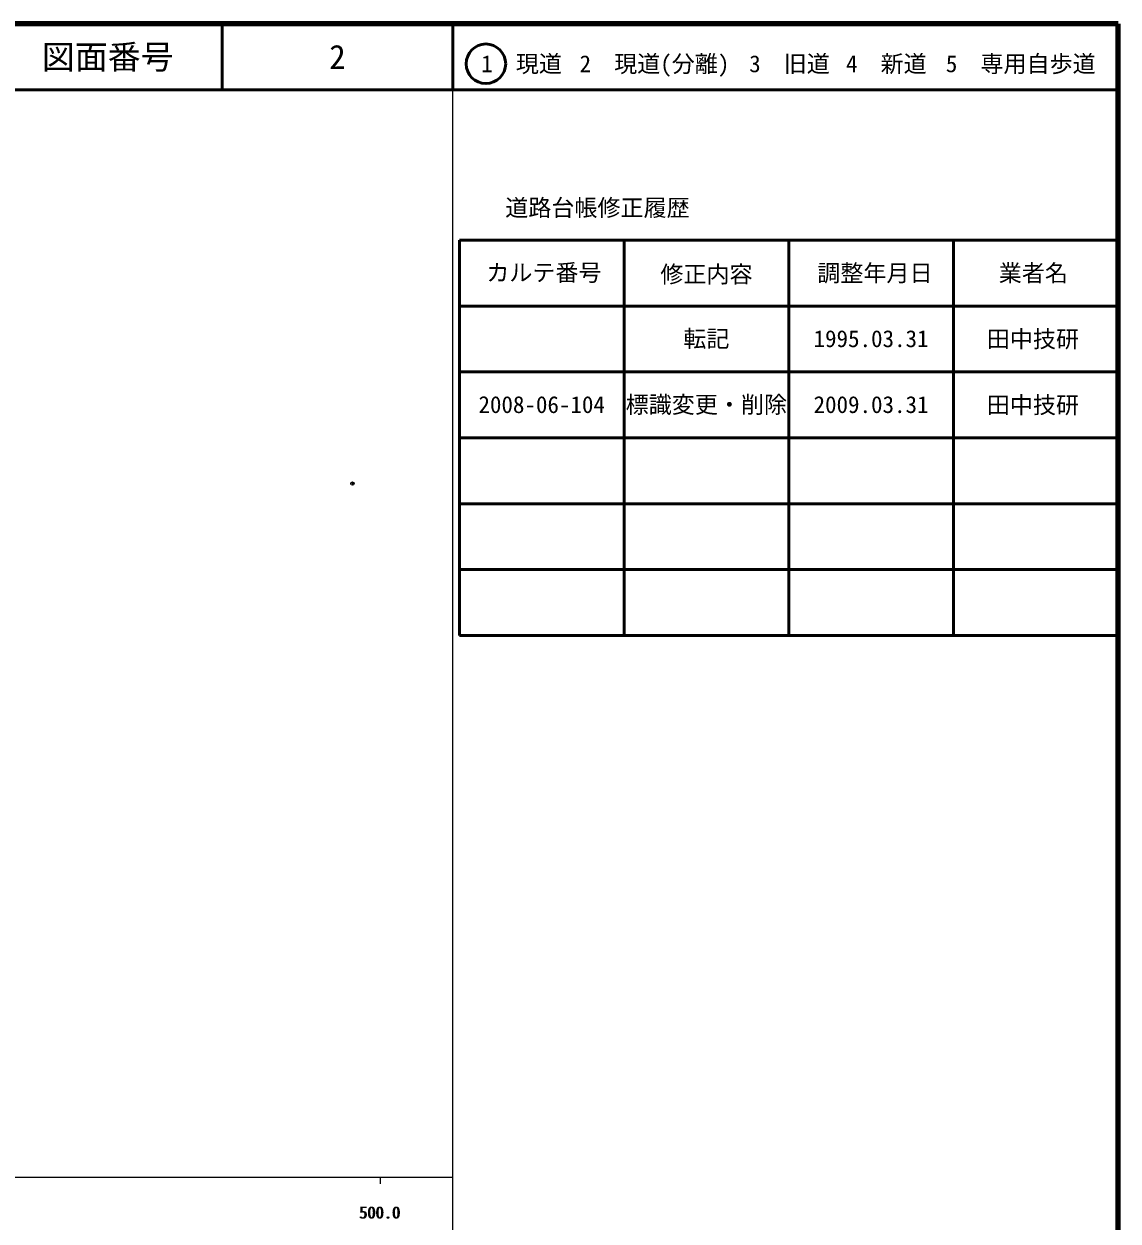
# Model space of a CAD drawing. Units: millimetres on the paper. Extents: x 40 to 680, y 20 to 380.
# Drawn here: x 513.9 to 680, y 198.4 to 380 of the extents above; entities that cross this region are included whole.
import ezdxf
from ezdxf.enums import TextEntityAlignment as Align

# ---------------------------------------------------------------- set-up
doc = ezdxf.new("R2010")
doc.units = ezdxf.units.MM
doc.header["$PDMODE"] = 32
doc.header["$PDSIZE"] = 0.5
doc.layers.add('M-OTRS', color=6, linetype='Continuous')
doc.layers.add('M-TTL-TXT', color=7, linetype='Continuous')
for name, color, linetype, lineweight in [('M-TTL', 2, 'Continuous', 140), ('M-TTL-BAND', 7, 'Continuous', 25), ('M-TTL-FRAM', 2, 'Continuous', 50), ('M-TTL-LINE', 7, 'Continuous', 50)]:
    doc.layers.add(name, color=color, linetype=linetype, lineweight=lineweight)
doc.styles.add('ＭＳ ゴシック', font='')
doc.styles.get('ＭＳ ゴシック').set_extended_font_data('MS Gothic')

msp = doc.modelspace()

# ---------------------------------------------------------------- linework, layer by layer
at = {"layer": 'M-OTRS'}
msp.add_point((563.758, 310.253), dxfattribs=at)
at = {"layer": 'M-TTL'}
for p, q in [((680, 380), (40, 380)), ((680, 20), (680, 380))]:
    msp.add_line(p, q, dxfattribs=at)
at = {"layer": 'M-TTL-BAND'}
for p, q in [((579, 20), (579, 370)), ((40, 205), (579, 205)), ((568, 205), (568, 204))]:
    msp.add_line(p, q, dxfattribs=at)
at = {"layer": 'M-TTL-FRAM'}
for p, q in [((580, 347.197), (580, 287.197)), ((580, 347.197), (680, 347.197)), ((580, 287.197), (680, 287.197))]:
    msp.add_line(p, q, dxfattribs=at)
at = {"layer": 'M-TTL-LINE'}
for p, q in [((543.997, 380), (543.997, 370)), ((579, 380), (579, 370)), ((40, 370), (680, 370)), ((605, 347.197), (605, 287.197)), ((630, 347.197), (630, 287.197)), ((655, 347.197), (655, 287.197)), ((580, 337.197), (680, 337.197)), ((580, 327.197), (680, 327.197)), ((580, 317.197), (680, 317.197)), ((580, 307.197), (680, 307.197)), ((580, 297.197), (680, 297.197))]:
    msp.add_line(p, q, dxfattribs=at)
msp.add_circle((584.031, 373.958), 3, dxfattribs=at)

# ---------------------------------------------------------------- texts
at = {"layer": 'M-TTL-BAND', "style": 'ＭＳ ゴシック'}
for p in [(567.844, 198.195), (568, 198.195)]:
    msp.add_text('500.0', height=1.833, dxfattribs=at).set_placement(p, align=Align.BOTTOM_CENTER)
at = {"layer": 'M-TTL-TXT', "style": 'ＭＳ ゴシック'}
for s, height, p in [('図面番号', 3.666, (526.622, 375)), ('2', 3.666, (561.497, 375)), ('1\u3000現道', 2.566, (589.448, 373.958)), ('2\u3000現道(分離)', 2.566, (609.619, 373.958)), ('3\u3000旧道', 2.566, (630.121, 373.958)), ('4\u3000新道', 2.566, (644.824, 373.958)), ('5\u3000専用自歩道', 2.566, (665.228, 373.958)), ('道路台帳修正履歴', 2.566, (600.968, 352.113)), ('カルテ番号', 2.566, (592.839, 342.277)), ('修正内容', 2.566, (617.509, 342.023)), ('調整年月日', 2.566, (643.089, 342.197)), ('業者名', 2.566, (667.134, 342.197)), ('転記', 2.566, (617.5, 332.245)), ('1995.03.31', 2.566, (642.5, 332.245)), ('田中技研', 2.566, (667.077, 332.189)), ('2008-06-104', 2.566, (592.5, 322.245)), ('標識変更・削除', 2.566, (617.5, 322.245)), ('2009.03.31', 2.566, (642.5, 322.245)), ('田中技研', 2.566, (667.077, 322.189))]:
    msp.add_text(s, height=height, dxfattribs=at).set_placement(p, align=Align.MIDDLE_CENTER)

doc.saveas('drawing.dxf')
